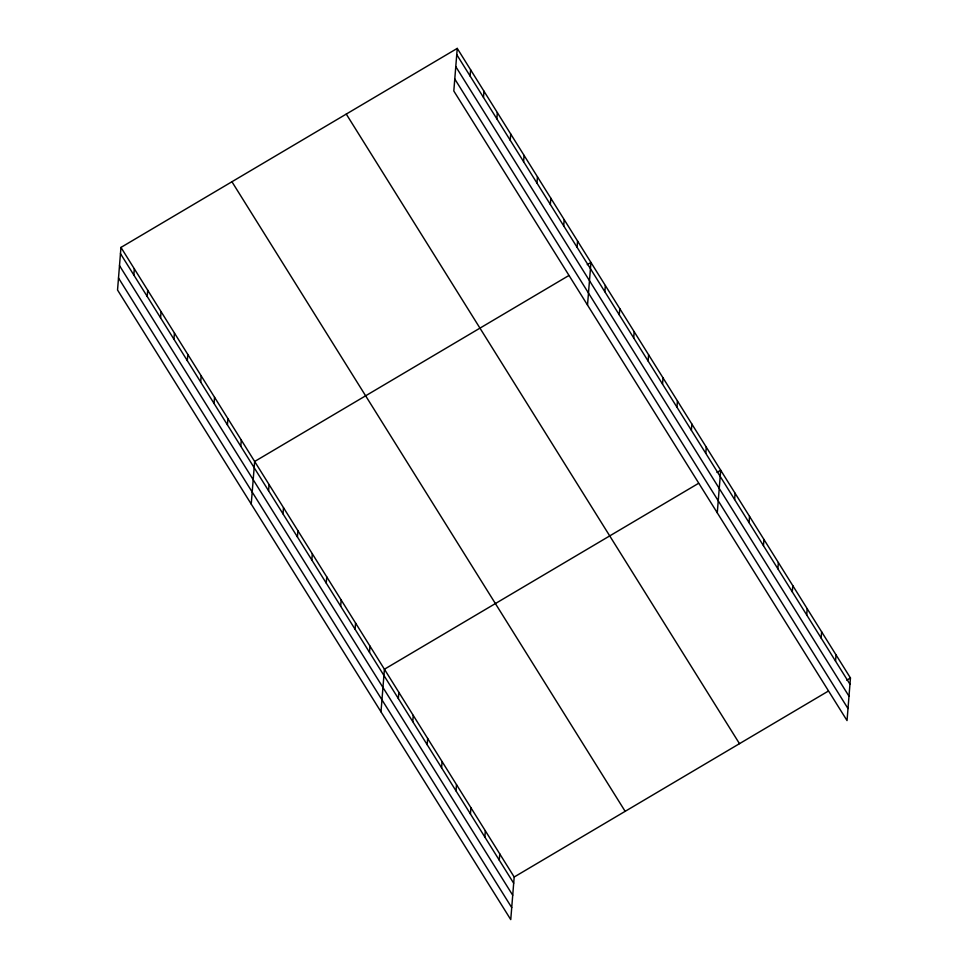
<?xml version="1.0" encoding="UTF-8"?>
<svg xmlns="http://www.w3.org/2000/svg" width="968" height="968" viewBox="0 0 968 968"><rect width="100%" height="100%" fill="white"/><g stroke="black" fill="none" stroke-linecap="round" stroke-linejoin="round"><path stroke-width="1.45" d="M120.964 247.421L117.539 290.013L510.753 919.6L514.189 877.008L120.964 247.421L457.247 48.4L850.461 677.987L847.036 720.579L453.81 90.992L457.247 48.4M133.838 275.033L134.334 268.826M147.209 296.438L147.705 290.231M160.567 317.843L161.075 311.635M173.938 339.26L174.446 333.04M187.308 360.665L187.816 354.445M200.678 382.07L201.187 375.85M214.049 403.474L214.545 397.255M227.419 424.879L227.916 418.66M240.79 446.284L241.286 440.065M251.232 504.074L254.657 461.482L568.748 275.59M268.572 490.776L269.08 484.557M282.995 513.863L283.491 507.643M297.418 536.95L297.914 530.73M311.829 560.036L312.337 553.817M326.252 583.111L326.748 576.904M340.663 606.198L341.172 599.991M355.087 629.285L355.583 623.065M369.498 652.371L370.006 646.152M380.993 711.831L384.417 669.239L698.509 483.359M398.344 698.545L398.84 692.326M412.755 721.62L413.263 715.413M470.109 76.024L470.617 69.805M427.178 744.707L427.674 738.499M483.48 97.429L483.976 91.21M441.589 767.793L442.098 761.586M496.85 118.834L497.346 112.615M456.013 790.88L456.509 784.661M510.221 140.239L510.717 134.02M470.436 813.967L470.932 807.748M523.591 161.644L524.087 155.424M536.962 183.049L537.458 176.841M484.847 837.054L485.343 830.834M550.332 204.454L550.828 198.246M499.27 860.141L499.766 853.921M563.703 225.859L564.199 219.651M577.073 247.263L577.569 241.056M587.515 305.053L590.94 262.461L587.237 264.651M604.855 291.755L605.351 285.548M619.278 314.842L619.774 308.635M633.689 337.929L634.197 331.709M648.112 361.016L648.608 354.796M662.523 384.102L663.032 377.883M676.947 407.189L677.443 400.97M691.37 430.264L691.866 424.057M705.781 453.351L706.277 447.143M717.276 512.822L720.7 470.23L716.998 472.408M734.615 499.524L735.123 493.305M749.038 522.611L749.534 516.392M763.45 545.698L763.958 539.479M777.873 568.785L778.369 562.565M792.296 591.859L792.792 585.652M806.707 614.946L807.203 608.739M821.13 638.033L821.626 631.814M835.541 661.12L836.05 654.9M514.189 877.008L828.269 691.128M846.758 680.177L850.461 677.987M456.739 54.619L849.965 684.207M455.783 66.623L848.996 696.21M454.779 78.989L848.004 708.576M346.266 114.079L739.491 743.666M231.933 181.742L625.159 811.329M120.468 253.628L513.681 883.215M119.5 265.631L512.713 895.231M118.507 278.01L511.721 907.597"/></g></svg>
